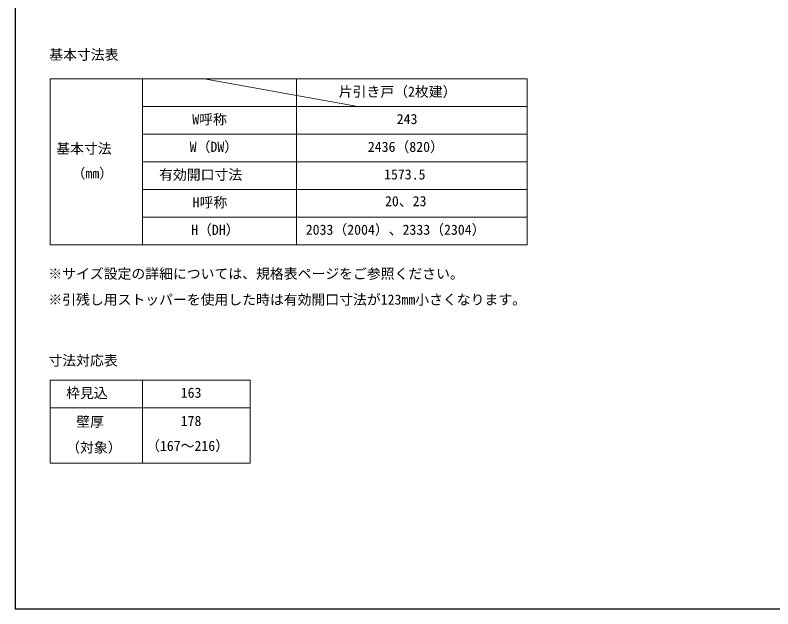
# Model space of a CAD drawing. Units: millimetres, scale not verified. Extents: x -525 to 525, y -783 to 779.
# Drawn here: x -525 to -32.6, y -783.3 to -397.1 of the extents above; entities that cross this region are included whole.
import ezdxf
from ezdxf.enums import TextEntityAlignment as Align

# ---------------------------------------------------------------- set-up
doc = ezdxf.new("R2010")
doc.units = ezdxf.units.MM
doc.header["$LTSCALE"] = 4
doc.layers.add('0-1_TABLE1', color=7, linetype='Continuous', lineweight=18)
doc.layers.add('0-2_USER1', color=3, linetype='Continuous')
doc.layers.add('0-9_YKK_ZWAK', color=7, linetype='Continuous')
doc.styles.add('ＭＳ ゴシック', font='')
doc.styles.get('ＭＳ ゴシック').set_extended_font_data('MS Gothic')

msp = doc.modelspace()

# ---------------------------------------------------------------- linework, layer by layer
at = {"layer": '0-1_TABLE1'}
for p, q in [((-502.215, -438.475), (-192.215, -438.475)), ((-502.215, -438.475), (-502.215, -546.475)), ((-442.215, -438.475), (-442.215, -546.475)), ((-402.215, -438.475), (-302.215, -456.475)), ((-342.215, -438.475), (-342.215, -546.475)), ((-192.215, -438.475), (-192.215, -546.475)), ((-442.215, -456.475), (-192.215, -456.475)), ((-442.215, -474.475), (-192.215, -474.475)), ((-442.215, -492.475), (-192.215, -492.475)), ((-442.215, -510.475), (-192.215, -510.475)), ((-442.215, -528.475), (-192.215, -528.475)), ((-502.215, -546.475), (-192.215, -546.475)), ((-502.215, -634.475), (-372.215, -634.475)), ((-502.215, -634.475), (-502.215, -688.475)), ((-442.215, -634.475), (-442.215, -688.475)), ((-372.215, -634.475), (-372.215, -688.475)), ((-502.215, -652.475), (-372.215, -652.475)), ((-502.215, -688.475), (-372.215, -688.475))]:
    msp.add_line(p, q, dxfattribs=at)
at = {"layer": '0-9_YKK_ZWAK'}
msp.add_line((-525, 746.7), (-525, -783.3), dxfattribs=at)
msp.add_lwpolyline([(-525, -783.3), (525, -783.3), (525, 746.7)], dxfattribs=at)

# ---------------------------------------------------------------- texts
at = {"layer": '0-1_TABLE1', "style": 'ＭＳ ゴシック'}
for s, p in [('片引き戸（2枚建）', (-314.67, -452.154)), ('W呼称', (-409.909, -470.179)), ('243', (-277.034, -469.975)), ('基本寸法', (-498.295, -489.168)), ('W（DW）', (-411.571, -488.026)), ('2436（820）', (-295.801, -488.026)), ('（mm）', (-488.349, -505.344)), ('有効開口寸法', (-431.437, -506.179)), ('1573.5', (-285.267, -505.975)), ('H呼称', (-409.653, -524.179)), ('20、23', (-284.653, -523.361)), ('H（DH）', (-410.65, -542.026)), ('2033（2004）、2333（2304）', (-336.147, -541.949)), ('枠見込', (-491.877, -648.154)), ('163', (-417.392, -647.975)), ('壁厚', (-485.281, -666.861)), ('178', (-417.417, -666.35)), ('（対象）', (-491.826, -683.549)), ('（167～216）', (-439.917, -682.526))]:
    msp.add_text(s, height=6.598, dxfattribs=at).set_placement(p, align=Align.BOTTOM_LEFT)
at = {"layer": '0-2_USER1', "style": 'ＭＳ ゴシック'}
for s, p in [('基本寸法表', (-502.827, -428.114)), ('※サイズ設定の詳細については、規格表ページをご参照ください。', (-503.44, -570.574)), ('※引残し用ストッパーを使用した時は有効開口寸法が123mm小さくなります。', (-503.44, -587.415)), ('寸法対応表', (-503.34, -627.009))]:
    msp.add_text(s, height=6.598, dxfattribs=at).set_placement(p, align=Align.BOTTOM_LEFT)

doc.saveas('drawing.dxf')
